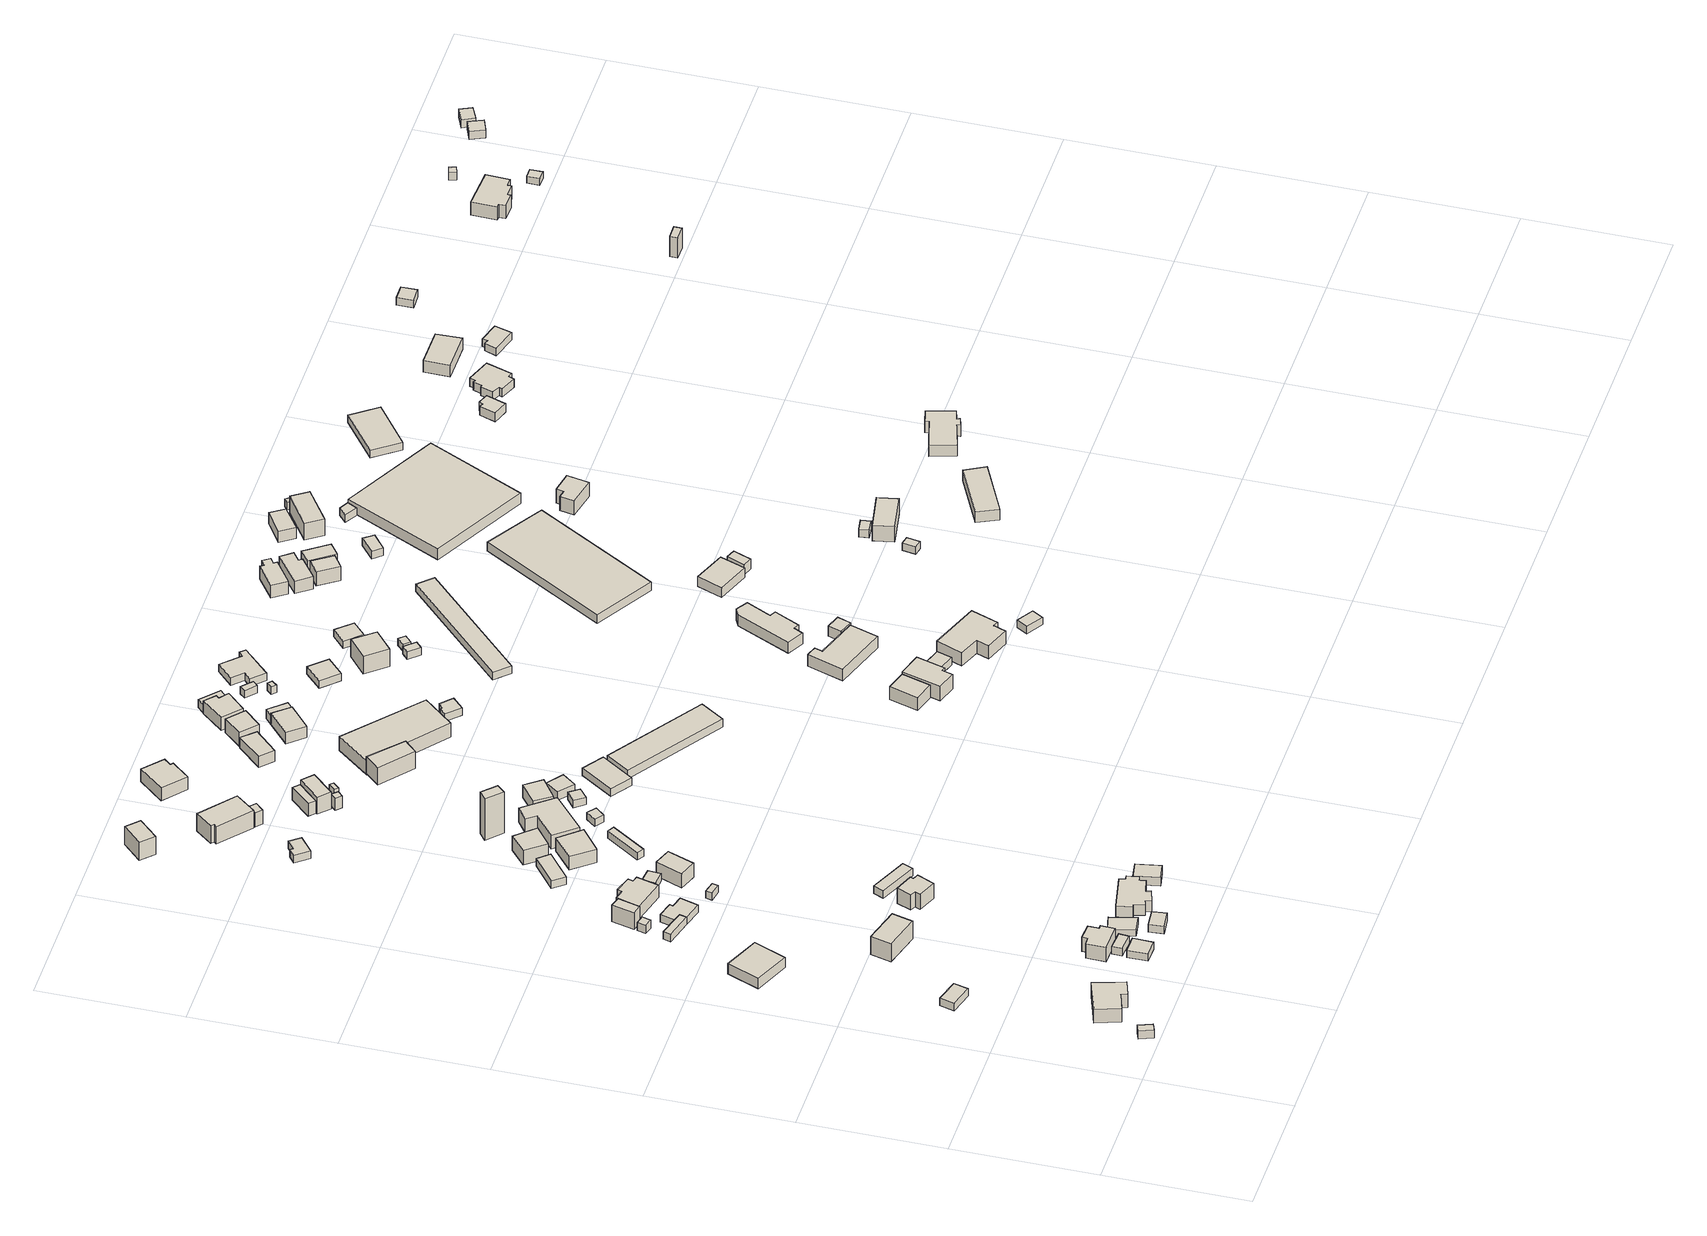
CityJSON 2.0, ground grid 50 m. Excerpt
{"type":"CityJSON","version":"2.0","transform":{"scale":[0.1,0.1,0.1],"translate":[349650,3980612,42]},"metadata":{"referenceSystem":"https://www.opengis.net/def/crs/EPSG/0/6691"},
"CityObjects":{
"building1":{"type":"Building","attributes":{"measuredHeight":3.3},"geometry":[{"type":"Solid","lod":"1","boundaries":[[[[0,1,2,3]],[[2,4,5,3]],[[1,6,4,2]],[[0,7,6,1]],[[3,5,7,0]],[[4,6,7,5]]]]}]},
"building2":{"type":"Building","attributes":{"measuredHeight":7.8},"geometry":[{"type":"Solid","lod":"1","boundaries":[[[[8,9,10,11,12,13]],[[12,14,15,13]],[[11,16,14,12]],[[10,17,16,11]],[[9,18,17,10]],[[8,19,18,9]],[[13,15,19,8]],[[14,16,17,18,19,15]]]]}]},
"building3":{"type":"Building","attributes":{"measuredHeight":3},"geometry":[{"type":"Solid","lod":"1","boundaries":[[[[20,21,22,23]],[[22,24,25,23]],[[21,26,24,22]],[[20,27,26,21]],[[23,25,27,20]],[[24,26,27,25]]]]}]},
"building4":{"type":"Building","attributes":{"measuredHeight":4.7},"geometry":[{"type":"Solid","lod":"1","boundaries":[[[[28,29,30,31]],[[30,32,33,31]],[[29,34,32,30]],[[28,35,34,29]],[[31,33,35,28]],[[32,34,35,33]]]]}]},
"building5":{"type":"Building","attributes":{"measuredHeight":3},"geometry":[{"type":"Solid","lod":"1","boundaries":[[[[36,37,38,39]],[[38,40,41,39]],[[37,42,40,38]],[[36,43,42,37]],[[39,41,43,36]],[[40,42,43,41]]]]}]},
"building6":{"type":"Building","attributes":{"measuredHeight":7.8},"geometry":[{"type":"Solid","lod":"1","boundaries":[[[[44,45,46,47,48,49,50,51]],[[50,52,53,51]],[[49,54,52,50]],[[48,55,54,49]],[[47,56,55,48]],[[46,57,56,47]],[[45,58,57,46]],[[44,59,58,45]],[[51,53,59,44]],[[52,54,55,56,57,58,59,53]]]]}]},
"building7":{"type":"Building","attributes":{"measuredHeight":3},"geometry":[{"type":"Solid","lod":"1","boundaries":[[[[60,61,62,63]],[[62,64,65,63]],[[61,66,64,62]],[[60,67,66,61]],[[63,65,67,60]],[[64,66,67,65]]]]}]},
"building8":{"type":"Building","attributes":{"measuredHeight":8.3},"geometry":[{"type":"Solid","lod":"1","boundaries":[[[[68,69,70,71]],[[70,72,73,71]],[[69,74,72,70]],[[68,75,74,69]],[[71,73,75,68]],[[72,74,75,73]]]]}]},
"building9":{"type":"Building","attributes":{"measuredHeight":2.5},"geometry":[{"type":"Solid","lod":"1","boundaries":[[[[76,77,78,79]],[[78,80,81,79]],[[77,82,80,78]],[[76,83,82,77]],[[79,81,83,76]],[[80,82,83,81]]]]}]},
"building10":{"type":"Building","attributes":{"measuredHeight":3},"geometry":[{"type":"Solid","lod":"1","boundaries":[[[[84,85,86,87]],[[86,88,89,87]],[[85,90,88,86]],[[84,91,90,85]],[[87,89,91,84]],[[88,90,91,89]]]]}]},
"building11":{"type":"Building","attributes":{"measuredHeight":3},"geometry":[{"type":"Solid","lod":"1","boundaries":[[[[92,93,94,95,96]],[[95,97,98,96]],[[94,99,97,95]],[[93,100,99,94]],[[92,101,100,93]],[[96,98,101,92]],[[97,99,100,101,98]]]]}]},
"building12":{"type":"Building","attributes":{"measuredHeight":3.4},"geometry":[{"type":"Solid","lod":"1","boundaries":[[[[102,103,104,105]],[[104,106,107,105]],[[103,108,106,104]],[[102,109,108,103]],[[105,107,109,102]],[[106,108,109,107]]]]}]},
"building13":{"type":"Building","attributes":{"measuredHeight":6.7},"geometry":[{"type":"Solid","lod":"1","boundaries":[[[[110,111,112,113]],[[112,114,115,113]],[[111,116,114,112]],[[110,117,116,111]],[[113,115,117,110]],[[114,116,117,115]]]]}]},
"building14":{"type":"Building","attributes":{"measuredHeight":3},"geometry":[{"type":"Solid","lod":"1","boundaries":[[[[118,119,120,121,122,123,124,125]],[[124,126,127,125]],[[123,128,126,124]],[[122,129,128,123]],[[121,130,129,122]],[[120,131,130,121]],[[119,132,131,120]],[[118,133,132,119]],[[125,127,133,118]],[[126,128,129,130,131,132,133,127]]]]}]},
"building15":{"type":"Building","attributes":{"measuredHeight":5.6},"geometry":[{"type":"Solid","lod":"1","boundaries":[[[[134,135,136,137,138,139,140,141,142,143,144,145,146,147]],[[146,148,149,147]],[[145,150,148,146]],[[144,151,150,145]],[[143,152,151,144]],[[142,153,152,143]],[[141,154,153,142]],[[140,155,154,141]],[[139,156,155,140]],[[138,157,156,139]],[[137,158,157,138]],[[136,159,158,137]],[[135,160,159,136]],[[134,161,160,135]],[[147,149,161,134]],[[148,150,151,152,153,154,155,156,157,158,159,160,161,149]]]]}]},
"building16":{"type":"Building","attributes":{"measuredHeight":7.2},"geometry":[{"type":"Solid","lod":"1","boundaries":[[[[162,163,164,165,166,167,168,169]],[[168,170,171,169]],[[167,172,170,168]],[[166,173,172,167]],[[165,174,173,166]],[[164,175,174,165]],[[163,176,175,164]],[[162,177,176,163]],[[169,171,177,162]],[[170,172,173,174,175,176,177,171]]]]}]},
"building17":{"type":"Building","attributes":{"measuredHeight":7.3},"geometry":[{"type":"Solid","lod":"1","boundaries":[[[[178,179,180,181,182,183,184,185]],[[184,186,187,185]],[[183,188,186,184]],[[182,189,188,183]],[[181,190,189,182]],[[180,191,190,181]],[[179,192,191,180]],[[178,193,192,179]],[[185,187,193,178]],[[186,188,189,190,191,192,193,187]]]]}]},
"building18":{"type":"Building","attributes":{"measuredHeight":3},"geometry":[{"type":"Solid","lod":"1","boundaries":[[[[194,195,196,197]],[[196,198,199,197]],[[195,200,198,196]],[[194,201,200,195]],[[197,199,201,194]],[[198,200,201,199]]]]}]},
"building19":{"type":"Building","attributes":{"measuredHeight":4},"geometry":[{"type":"Solid","lod":"1","boundaries":[[[[202,203,204,205]],[[204,206,207,205]],[[203,208,206,204]],[[202,209,208,203]],[[205,207,209,202]],[[206,208,209,207]]]]}]},
"building20":{"type":"Building","attributes":{"measuredHeight":3},"geometry":[{"type":"Solid","lod":"1","boundaries":[[[[210,211,212,213]],[[212,214,215,213]],[[211,216,214,212]],[[210,217,216,211]],[[213,215,217,210]],[[214,216,217,215]]]]}]},
"building21":{"type":"Building","attributes":{"measuredHeight":3},"geometry":[{"type":"Solid","lod":"1","boundaries":[[[[218,219,220,221,222,223]],[[222,224,225,223]],[[221,226,224,222]],[[220,227,226,221]],[[219,228,227,220]],[[218,229,228,219]],[[223,225,229,218]],[[224,226,227,228,229,225]]]]}]},
"building22":{"type":"Building","attributes":{"measuredHeight":3},"geometry":[{"type":"Solid","lod":"1","boundaries":[[[[230,231,232,233]],[[232,234,235,233]],[[231,236,234,232]],[[230,237,236,231]],[[233,235,237,230]],[[234,236,237,235]]]]}]},
"building23":{"type":"Building","attributes":{"measuredHeight":7.8},"geometry":[{"type":"Solid","lod":"1","boundaries":[[[[238,239,240,241]],[[240,242,243,241]],[[239,244,242,240]],[[238,245,244,239]],[[241,243,245,238]],[[242,244,245,243]]]]}]},
"building24":{"type":"Building","attributes":{"measuredHeight":6.7},"geometry":[{"type":"Solid","lod":"1","boundaries":[[[[246,247,248,249]],[[248,250,251,249]],[[247,252,250,248]],[[246,253,252,247]],[[249,251,253,246]],[[250,252,253,251]]]]}]},
"building25":{"type":"Building","attributes":{"measuredHeight":3},"geometry":[{"type":"Solid","lod":"1","boundaries":[[[[254,255,256,257]],[[256,258,259,257]],[[255,260,258,256]],[[254,261,260,255]],[[257,259,261,254]],[[258,260,261,259]]]]}]},
"building26":{"type":"Building","attributes":{"measuredHeight":7.6},"geometry":[{"type":"Solid","lod":"1","boundaries":[[[[262,263,264,265,266]],[[265,267,268,266]],[[264,269,267,265]],[[263,270,269,264]],[[262,271,270,263]],[[266,268,271,262]],[[267,269,270,271,268]]]]}]},
"building27":{"type":"Building","attributes":{"measuredHeight":9.2},"geometry":[{"type":"Solid","lod":"1","boundaries":[[[[272,273,274,275,276,277]],[[276,278,279,277]],[[275,280,278,276]],[[274,281,280,275]],[[273,282,281,274]],[[272,283,282,273]],[[277,279,283,272]],[[278,280,281,282,283,279]]]]}]},
"building28":{"type":"Building","attributes":{"measuredHeight":8.2},"geometry":[{"type":"Solid","lod":"1","boundaries":[[[[284,285,286,287,288]],[[287,289,290,288]],[[286,291,289,287]],[[285,292,291,286]],[[284,293,292,285]],[[288,290,293,284]],[[289,291,292,293,290]]]]}]},
"building29":{"type":"Building","attributes":{"measuredHeight":3},"geometry":[{"type":"Solid","lod":"1","boundaries":[[[[294,295,296,297]],[[296,298,299,297]],[[295,300,298,296]],[[294,301,300,295]],[[297,299,301,294]],[[298,300,301,299]]]]}]},
"building30":{"type":"Building","attributes":{"measuredHeight":5.8},"geometry":[{"type":"Solid","lod":"1","boundaries":[[[[302,303,304,305]],[[304,306,307,305]],[[303,308,306,304]],[[302,309,308,303]],[[305,307,309,302]],[[306,308,309,307]]]]}]},
"building31":{"type":"Building","attributes":{"measuredHeight":16.8},"geometry":[{"type":"Solid","lod":"1","boundaries":[[[[310,311,312,313]],[[312,314,315,313]],[[311,316,314,312]],[[310,317,316,311]],[[313,315,317,310]],[[314,316,317,315]]]]}]},
"building32":{"type":"Building","attributes":{"measuredHeight":7.7},"geometry":[{"type":"Solid","lod":"1","boundaries":[[[[318,319,320,321,322,323]],[[322,324,325,323]],[[321,326,324,322]],[[320,327,326,321]],[[319,328,327,320]],[[318,329,328,319]],[[323,325,329,318]],[[324,326,327,328,329,325]]]]}]},
"building33":{"type":"Building","attributes":{"measuredHeight":3},"geometry":[{"type":"Solid","lod":"1","boundaries":[[[[330,331,332,333]],[[332,334,335,333]],[[331,336,334,332]],[[330,337,336,331]],[[333,335,337,330]],[[334,336,337,335]]]]}]},
"building34":{"type":"Building","attributes":{"measuredHeight":6.9},"geometry":[{"type":"Solid","lod":"1","boundaries":[[[[338,339,340,341,342,343]],[[342,344,345,343]],[[341,346,344,342]],[[340,347,346,341]],[[339,348,347,340]],[[338,349,348,339]],[[343,345,349,338]],[[344,346,347,348,349,345]]]]}]},
"building35":{"type":"Building","attributes":{"measuredHeight":6},"geometry":[{"type":"Solid","lod":"1","boundaries":[[[[350,351,352,353,354]],[[353,355,356,354]],[[352,357,355,353]],[[351,358,357,352]],[[350,359,358,351]],[[354,356,359,350]],[[355,357,358,359,356]]]]}]},
"building36":{"type":"Building","attributes":{"measuredHeight":4.8},"geometry":[{"type":"Solid","lod":"1","boundaries":[[[[360,361,362,363]],[[362,364,365,363]],[[361,366,364,362]],[[360,367,366,361]],[[363,365,367,360]],[[364,366,367,365]]]]}]},
"building37":{"type":"Building","attributes":{"measuredHeight":6.8},"geometry":[{"type":"Solid","lod":"1","boundaries":[[[[368,369,370,371]],[[370,372,373,371]],[[369,374,372,370]],[[368,375,374,369]],[[371,373,375,368]],[[372,374,375,373]]]]}]},
"building38":{"type":"Building","attributes":{"measuredHeight":6.1},"geometry":[{"type":"Solid","lod":"1","boundaries":[[[[376,377,378,379]],[[378,380,381,379]],[[377,382,380,378]],[[376,383,382,377]],[[379,381,383,376]],[[380,382,383,381]]]]}]},
"building39":{"type":"Building","attributes":{"measuredHeight":3},"geometry":[{"type":"Solid","lod":"1","boundaries":[[[[384,385,386,387]],[[386,388,389,387]],[[385,390,388,386]],[[384,391,390,385]],[[387,389,391,384]],[[388,390,391,389]]]]}]},
"building40":{"type":"Building","attributes":{"measuredHeight":3},"geometry":[{"type":"Solid","lod":"1","boundaries":[[[[392,393,394,395]],[[394,396,397,395]],[[393,398,396,394]],[[392,399,398,393]],[[395,397,399,392]],[[396,398,399,397]]]]}]},
"building41":{"type":"Building","attributes":{"measuredHeight":4.2},"geometry":[{"type":"Solid","lod":"1","boundaries":[[[[400,401,402,403]],[[402,404,405,403]],[[401,406,404,402]],[[400,407,406,401]],[[403,405,407,400]],[[404,406,407,405]]]]}]},
"building42":{"type":"Building","attributes":{"measuredHeight":3},"geometry":[{"type":"Solid","lod":"1","boundaries":[[[[408,409,410,411]],[[410,412,413,411]],[[409,414,412,410]],[[408,415,414,409]],[[411,413,415,408]],[[412,414,415,413]]]]}]},
"building43":{"type":"Building","attributes":{"measuredHeight":6.9},"geometry":[{"type":"Solid","lod":"1","boundaries":[[[[416,417,418,419]],[[418,420,421,419]],[[417,422,420,418]],[[416,423,422,417]],[[419,421,423,416]],[[420,422,423,421]]]]}]},
"building44":{"type":"Building","attributes":{"measuredHeight":5},"geometry":[{"type":"Solid","lod":"1","boundaries":[[[[424,425,426,427]],[[426,428,429,427]],[[425,430,428,426]],[[424,431,430,425]],[[427,429,431,424]],[[428,430,431,429]]]]}]},
"building45":{"type":"Building","attributes":{"measuredHeight":4},"geometry":[{"type":"Solid","lod":"1","boundaries":[[[[432,433,434,435]],[[434,436,437,435]],[[433,438,436,434]],[[432,439,438,433]],[[435,437,439,432]],[[436,438,439,437]]]]}]},
"building46":{"type":"Building","attributes":{"measuredHeight":6.9},"geometry":[{"type":"Solid","lod":"1","boundaries":[[[[440,441,442,443]],[[442,444,445,443]],[[441,446,444,442]],[[440,447,446,441]],[[443,445,447,440]],[[444,446,447,445]]]]}]},
"building47":{"type":"Building","attributes":{"measuredHeight":7.4},"geometry":[{"type":"Solid","lod":"1","boundaries":[[[[448,449,450,451]],[[450,452,453,451]],[[449,454,452,450]],[[448,455,454,449]],[[451,453,455,448]],[[452,454,455,453]]]]}]},
"building48":{"type":"Building","attributes":{"measuredHeight":5.9},"geometry":[{"type":"Solid","lod":"1","boundaries":[[[[456,457,458,459]],[[458,460,461,459]],[[457,462,460,458]],[[456,463,462,457]],[[459,461,463,456]],[[460,462,463,461]]]]}]},
"building49":{"type":"Building","attributes":{"measuredHeight":7.6},"geometry":[{"type":"Solid","lod":"1","boundaries":[[[[464,465,466,467,468,469,470]],[[469,471,472,470]],[[468,473,471,469]],[[467,474,473,468]],[[466,475,474,467]],[[465,476,475,466]],[[464,477,476,465]],[[470,472,477,464]],[[471,473,474,475,476,477,472]]]]}]},
"building50":{"type":"Building","attributes":{"measuredHeight":4.5},"geometry":[{"type":"Solid","lod":"1","boundaries":[[[[478,459,458,479,480]],[[479,481,482,480]],[[458,483,481,479]],[[459,484,483,458]],[[478,485,484,459]],[[480,482,485,478]],[[481,483,484,485,482]]]]}]},
"building51":{"type":"Building","attributes":{"measuredHeight":3},"geometry":[{"type":"Solid","lod":"1","boundaries":[[[[486,487,488,489,490,491]],[[490,492,493,491]],[[489,494,492,490]],[[488,495,494,489]],[[487,496,495,488]],[[486,497,496,487]],[[491,493,497,486]],[[492,494,495,496,497,493]]]]}]},
"building52":{"type":"Building","attributes":{"measuredHeight":3.3},"geometry":[{"type":"Solid","lod":"1","boundaries":[[[[498,499,500,501,502,503]],[[502,504,505,503]],[[501,506,504,502]],[[500,507,506,501]],[[499,508,507,500]],[[498,509,508,499]],[[503,505,509,498]],[[504,506,507,508,509,505]]]]}]},
"building53":{"type":"Building","attributes":{"measuredHeight":6.4},"geometry":[{"type":"Solid","lod":"1","boundaries":[[[[510,511,512,513]],[[512,514,515,513]],[[511,516,514,512]],[[510,517,516,511]],[[513,515,517,510]],[[514,516,517,515]]]]}]},
"building54":{"type":"Building","attributes":{"measuredHeight":3},"geometry":[{"type":"Solid","lod":"1","boundaries":[[[[518,519,520,521]],[[520,522,523,521]],[[519,524,522,520]],[[518,525,524,519]],[[521,523,525,518]],[[522,524,525,523]]]]}]},
"building55":{"type":"Building","attributes":{"measuredHeight":3},"geometry":[{"type":"Solid","lod":"1","boundaries":[[[[526,527,528,529]],[[528,530,531,529]],[[527,532,530,528]],[[526,533,532,527]],[[529,531,533,526]],[[530,532,533,531]]]]}]},
"building56":{"type":"Building","attributes":{"measuredHeight":7.5},"geometry":[{"type":"Solid","lod":"1","boundaries":[[[[534,535,536,537,538,539]],[[538,540,541,539]],[[537,542,540,538]],[[536,543,542,537]],[[535,544,543,536]],[[534,545,544,535]],[[539,541,545,534]],[[540,542,543,544,545,541]]]]}]},
"building57":{"type":"Building","attributes":{"measuredHeight":3},"geometry":[{"type":"Solid","lod":"1","boundaries":[[[[546,547,548,549]],[[548,550,551,549]],[[547,552,550,548]],[[546,553,552,547]],[[549,551,553,546]],[[550,552,553,551]]]]}]},
"building58":{"type":"Building","attributes":{"measuredHeight":3},"geometry":[{"type":"Solid","lod":"1","boundaries":[[[[554,555,556,557]],[[556,558,559,557]],[[555,560,558,556]],[[554,561,560,555]],[[557,559,561,554]],[[558,560,561,559]]]]}]},
"building59":{"type":"Building","attributes":{"measuredHeight":3},"geometry":[{"type":"Solid","lod":"1","boundaries":[[[[562,563,564,565,566,567,568,569]],[[568,570,571,569]],[[567,572,570,568]],[[566,573,572,567]],[[565,574,573,566]],[[564,575,574,565]],[[563,576,575,564]],[[562,577,576,563]],[[569,571,577,562]],[[570,572,573,574,575,576,577,571]]]]}]},
"building60":{"type":"Building","attributes":{"measuredHeight":4.7},"geometry":[{"type":"Solid","lod":"1","boundaries":[[[[578,579,580,581,582,583]],[[582,584,585,583]],[[581,586,584,582]],[[580,587,586,581]],[[579,588,587,580]],[[578,589,588,579]],[[583,585,589,578]],[[584,586,587,588,589,585]]]]}]},
"building61":{"type":"Building","attributes":{"measuredHeight":8},"geometry":[{"type":"Solid","lod":"1","boundaries":[[[[590,591,592,593]],[[592,594,595,593]],[[591,596,594,592]],[[590,597,596,591]],[[593,595,597,590]],[[594,596,597,595]]]]}]},
"building62":{"type":"Building","attributes":{"measuredHeight":3},"geometry":[{"type":"Solid","lod":"1","boundaries":[[[[598,599,600,601]],[[600,602,603,601]],[[599,604,602,600]],[[598,605,604,599]],[[601,603,605,598]],[[602,604,605,603]]]]}]},
"building63":{"type":"Building","attributes":{"measuredHeight":5.3},"geometry":[{"type":"Solid","lod":"1","boundaries":[[[[606,607,608,609,610,611,612,613]],[[612,614,615,613]],[[611,616,614,612]],[[610,617,616,611]],[[609,618,617,610]],[[608,619,618,609]],[[607,620,619,608]],[[606,621,620,607]],[[613,615,621,606]],[[614,616,617,618,619,620,621,615]]]]}]},
"building64":{"type":"Building","attributes":{"measuredHeight":2.8},"geometry":[{"type":"Solid","lod":"1","boundaries":[[[[622,623,624,625]],[[624,626,627,625]],[[623,628,626,624]],[[622,629,628,623]],[[625,627,629,622]],[[626,628,629,627]]]]}]},
"building65":{"type":"Building","attributes":{"measuredHeight":2.9},"geometry":[{"type":"Solid","lod":"1","boundaries":[[[[630,631,632,633]],[[632,634,635,633]],[[631,636,634,632]],[[630,637,636,631]],[[633,635,637,630]],[[634,636,637,635]]]]}]},
"building66":{"type":"Building","attributes":{"measuredHeight":4.1},"geometry":[{"type":"Solid","lod":"1","boundaries":[[[[638,639,640,641]],[[640,642,643,641]],[[639,644,642,640]],[[638,645,644,639]],[[641,643,645,638]],[[642,644,645,643]]]]}]},
"building67":{"type":"Building","attributes":{"measuredHeight":4.4},"geometry":[{"type":"Solid","lod":"1","boundaries":[[[[646,647,648,649,650,651,652,653,654]],[[653,655,656,654]],[[652,657,655,653]],[[651,658,657,652]],[[650,659,658,651]],[[649,660,659,650]],[[648,661,660,649]],[[647,662,661,648]],[[646,663,662,647]],[[654,656,663,646]],[[655,657,658,659,660,661,662,663,656]]]]}]},
"building68":{"type":"Building","attributes":{"measuredHeight":3},"geometry":[{"type":"Solid","lod":"1","boundaries":[[[[664,665,666,667]],[[666,668,669,667]],[[665,670,668,666]],[[664,671,670,665]],[[667,669,671,664]],[[668,670,671,669]]]]}]},
"building69":{"type":"Building","attributes":{"measuredHeight":3},"geometry":[{"type":"Solid","lod":"1","boundaries":[[[[672,673,674,675]],[[674,676,677,675]],[[673,678,676,674]],[[672,679,678,673]],[[675,677,679,672]],[[676,678,679,677]]]]}]},
"building70":{"type":"Building","attributes":{"measuredHeight":7.2},"geometry":[{"type":"Solid","lod":"1","boundaries":[[[[680,681,682,683,684,685,686,687]],[[686,688,689,687]],[[685,690,688,686]],[[684,691,690,685]],[[683,692,691,684]],[[682,693,692,683]],[[681,694,693,682]],[[680,695,694,681]],[[687,689,695,680]],[[688,690,691,692,693,694,695,689]]]]}]},
"building71":{"type":"Building","attributes":{"measuredHeight":5},"geometry":[{"type":"Solid","lod":"1","boundaries":[[[[696,697,698,699]],[[698,700,701,699]],[[697,702,700,698]],[[696,703,702,697]],[[699,701,703,696]],[[700,702,703,701]]]]}]},
"building72":{"type":"Building","attributes":{"measuredHeight":7},"geometry":[{"type":"Solid","lod":"1","boundaries":[[[[704,705,706,707,708,709]],[[708,710,711,709]],[[707,712,710,708]],[[706,713,712,707]],[[705,714,713,706]],[[704,715,714,705]],[[709,711,715,704]],[[710,712,713,714,715,711]]]]}]},
"building73":{"type":"Building","attributes":{"measuredHeight":6.8},"geometry":[{"type":"Solid","lod":"1","boundaries":[[[[716,717,718,719]],[[718,720,721,719]],[[717,722,720,718]],[[716,723,722,717]],[[719,721,723,716]],[[720,722,723,721]]]]}]},
"building74":{"type":"Building","attributes":{"measuredHeight":4.3},"geometry":[{"type":"Solid","lod":"1","boundaries":[[[[724,725,726,727]],[[726,728,729,727]],[[725,730,728,726]],[[724,731,730,725]],[[727,729,731,724]],[[728,730,731,729]]]]}]},
"building75":{"type":"Building","attributes":{"measuredHeight":4.1},"geometry":[{"type":"Solid","lod":"1","boundaries":[[[[732,733,734,735]],[[734,736,737,735]],[[733,738,736,734]],[[732,739,738,733]],[[735,737,739,732]],[[736,738,739,737]]]]}]},
"building76":{"type":"Building","attributes":{"measuredHeight":7},"geometry":[{"type":"Solid","lod":"1","boundaries":[[[[740,741,742,743]],[[742,744,745,743]],[[741,746,744,742]],[[740,747,746,741]],[[743,745,747,740]],[[744,746,747,745]]]]}]},
"building77":{"type":"Building","attributes":{"measuredHeight":3},"geometry":[{"type":"Solid","lod":"1","boundaries":[[[[748,749,750,751]],[[750,752,753,751]],[[749,754,752,750]],[[748,755,754,749]],[[751,753,755,748]],[[752,754,755,753]]]]}]},
"building78":{"type":"Building","attributes":{"measuredHeight":3},"geometry":[{"type":"Solid","lod":"1","boundaries":[[[[756,757,758,759]],[[758,760,761,759]],[[757,762,760,758]],[[756,763,762,757]],[[759,761,763,756]],[[760,762,763,761]]]]}]},
"building79":{"type":"Building","attributes":{"measuredHeight":3.1},"geometry":[{"type":"Solid","lod":"1","boundaries":[[[[764,765,766,767]],[[766,768,769,767]],[[765,770,768,766]],[[764,771,770,765]],[[767,769,771,764]],[[768,770,771,769]]]]}]},
"building80":{"type":"Building","attributes":{"measuredHeight":4.5},"geometry":[{"type":"Solid","lod":"1","boundaries":[[[[772,773,774,775]],[[774,776,777,775]],[[773,778,776,774]],[[772,779,778,773]],[[775,777,779,772]],[[776,778,779,777]]]]}]},
"building81":{"type":"Building","attributes":{"measuredHeight":7.5},"geometry":[{"type":"Solid","lod":"1","boundaries":[[[[780,781,782,783]],[[782,784,785,783]],[[781,786,784,782]],[[780,787,786,781]],[[783,785,787,780]],[[784,786,787,785]]]]}]},
"building82":{"type":"Building","attributes":{"measuredHeight":8},"geometry":[{"type":"Solid","lod":"1","boundaries":[[[[788,789,790,791]],[[790,792,793,791]],[[789,794,792,790]],[[788,795,794,789]],[[791,793,795,788]],[[792,794,795,793]]]]}]},
"building83":{"type":"Building","attributes":{"measuredHeight":3},"geometry":[{"type":"Solid","lod":"1","boundaries":[[[[796,797,798,799]],[[798,800,801,799]],[[797,802,800,798]],[[796,803,802,797]],[[799,801,803,796]],[[800,802,803,801]]]]}]},
"building84":{"type":"Building","attributes":{"measuredHeight":3},"geometry":[{"type":"Solid","lod":"1","boundaries":[[[[804,805,806,807]],[[806,808,809,807]],[[805,810,808,806]],[[804,811,810,805]],[[807,809,811,804]],[[808,810,811,809]]]]}]},
"building85":{"type":"Building","attributes":{"measuredHeight":5.2},"geometry":[{"type":"Solid","lod":"1","boundaries":[[[[812,813,814,815]],[[814,816,817,815]],[[813,818,816,814]],[[812,819,818,813]],[[815,817,819,812]],[[816,818,819,817]]]]}]},
"building86":{"type":"Building","attributes":{"measuredHeight":5.2},"geometry":[{"type":"Solid","lod":"1","boundaries":[[[[820,821,822,823]],[[822,824,825,823]],[[821,826,824,822]],[[820,827,826,821]],[[823,825,827,820]],[[824,826,827,825]]]]}]},
"building87":{"type":"Building","attributes":{"measuredHeight":7.5},"geometry":[{"type":"Solid","lod":"1","boundaries":[[[[828,829,830,831,832,833]],[[832,834,835,833]],[[831,836,834,832]],[[830,837,836,831]],[[829,838,837,830]],[[828,839,838,829]],[[833,835,839,828]],[[834,836,837,838,839,835]]]]}]},
"building88":{"type":"Building","attributes":{"measuredHeight":5.6},"geometry":[{"type":"Solid","lod":"1","boundaries":[[[[840,841,842,843,844,845,846,847,848,849]],[[848,850,851,849]],[[847,852,850,848]],[[846,853,852,847]],[[845,854,853,846]],[[844,855,854,845]],[[843,856,855,844]],[[842,857,856,843]],[[841,858,857,842]],[[840,859,858,841]],[[849,851,859,840]],[[850,852,853,854,855,856,857,858,859,851]]]]}]},
"building89":{"type":"Building","attributes":{"measuredHeight":3},"geometry":[{"type":"Solid","lod":"1","boundaries":[[[[860,861,862,863]],[[862,864,865,863]],[[861,866,864,862]],[[860,867,866,861]],[[863,865,867,860]],[[864,866,867,865]]]]}]},
"building90":{"type":"Building","attributes":{"measuredHeight":3.4},"geometry":[{"type":"Solid","lod":"1","boundaries":[[[[868,869,870,871,872,873]],[[872,874,875,873]],[[871,876,874,872]],[[870,877,876,871]],[[869,878,877,870]],[[868,879,878,869]],[[873,875,879,868]],[[874,876,877,878,879,875]]]]}]},
"building91":{"type":"Building","attributes":{"measuredHeight":3.9},"geometry":[{"type":"Solid","lod":"1","boundaries":[[[[880,881,882,883,884,885,886,887,888,889,890,891]],[[890,892,893,891]],[[889,894,892,890]],[[888,895,894,889]],[[887,896,895,888]],[[886,897,896,887]],[[885,898,897,886]],[[884,899,898,885]],[[883,900,899,884]],[[882,901,900,883]],[[881,902,901,882]],[[880,903,902,881]],[[891,893,903,880]],[[892,894,895,896,897,898,899,900,901,902,903,893]]]]}]},
"building92":{"type":"Building","attributes":{"measuredHeight":5.9},"geometry":[{"type":"Solid","lod":"1","boundaries":[[[[904,905,906,907]],[[906,908,909,907]],[[905,910,908,906]],[[904,911,910,905]],[[907,909,911,904]],[[908,910,911,909]]]]}]},
"building93":{"type":"Building","attributes":{"measuredHeight":3},"geometry":[{"type":"Solid","lod":"1","boundaries":[[[[912,913,914,915,916,917]],[[916,918,919,917]],[[915,920,918,916]],[[914,921,920,915]],[[913,922,921,914]],[[912,923,922,913]],[[917,919,923,912]],[[918,920,921,922,923,919]]]]}]},
"building94":{"type":"Building","attributes":{"measuredHeight":3},"geometry":[{"type":"Solid","lod":"1","boundaries":[[[[924,925,926,927]],[[926,928,929,927]],[[925,930,928,926]],[[924,931,930,925]],[[927,929,931,924]],[[928,930,931,929]]]]}]},
"building95":{"type":"Building","attributes":{"measuredHeight":8.1},"geometry":[{"type":"Solid","lod":"1","boundaries":[[[[932,933,934,935]],[[934,936,937,935]],[[933,938,936,934]],[[932,939,938,933]],[[935,937,939,932]],[[936,938,939,937]]]]}]},
"building96":{"type":"Building","attributes":{"measuredHeight":7.4},"geometry":[{"type":"Solid","lod":"1","boundaries":[[[[940,941,942,943,944,945,946,947,948,949]],[[948,950,951,949]],[[947,952,950,948]],[[946,953,952,947]],[[945,954,953,946]],[[944,955,954,945]],[[943,956,955,944]],[[942,957,956,943]],[[941,958,957,942]],[[940,959,958,941]],[[949,951,959,940]],[[950,952,953,954,955,956,957,958,959,951]]]]}]},
"building97":{"type":"Building","attributes":{"measuredHeight":2.6},"geometry":[{"type":"Solid","lod":"1","boundaries":[[[[960,961,962,963]],[[962,964,965,963]],[[961,966,964,962]],[[960,967,966,961]],[[963,965,967,960]],[[964,966,967,965]]]]}]},
"building98":{"type":"Building","attributes":{"measuredHeight":3},"geometry":[{"type":"Solid","lod":"1","boundaries":[[[[968,969,970,971]],[[970,972,973,971]],[[969,974,972,970]],[[968,975,974,969]],[[971,973,975,968]],[[972,974,975,973]]]]}]},
"building99":{"type":"Building","attributes":{"measuredHeight":3},"geometry":[{"type":"Solid","lod":"1","boundaries":[[[[976,977,978,979]],[[978,980,981,979]],[[977,982,980,978]],[[976,983,982,977]],[[979,981,983,976]],[[980,982,983,981]]]]}]},
"building100":{"type":"Building","attributes":{"measuredHeight":3.2},"geometry":[{"type":"Solid","lod":"1","boundaries":[[[[984,985,986,987]],[[986,988,989,987]],[[985,990,988,986]],[[984,991,990,985]],[[987,989,991,984]],[[988,990,991,989]]]]}]}
},
"vertices":[
[167,64,53],[185,16,53],[158,6,53],[140,53,53],[158,6,86],[140,53,86],[185,16,86],[167,64,86],
[311,254,51],[344,147,51],[286,127,51],[278,148,51],[211,127,51],[182,211,51],[211,127,106],[182,211,106],[278,148,106],[286,127,106],[344,147,106],[311,254,106],
[225,681,48],[211,630,48],[127,653,48],[141,704,48],[127,653,78],[141,704,78],[211,630,78],[225,681,78],
[122,1394,44],[248,1341,44],[200,1228,44],[75,1281,44],[200,1228,85],[75,1281,85],[248,1341,85],[122,1394,85],
[590,196,53],[587,126,53],[526,127,53],[525,197,53],[526,127,83],[525,197,83],[587,126,83],[590,196,83],
[580,340,50],[580,302,50],[593,302,50],[592,253,50],[491,255,50],[492,323,50],[520,324,50],[522,343,50],[520,324,108],[522,343,108],[492,323,108],[491,255,108],[592,253,108],[593,302,108],[580,302,108],[580,340,108],
[601,244,51],[598,209,51],[531,214,51],[533,249,51],[531,214,81],[533,249,81],[598,209,81],[601,244,81],
[447,878,43],[318,913,43],[337,985,43],[466,950,43],[337,985,116],[466,950,116],[318,913,116],[447,878,116],
[681,301,49],[705,208,49],[642,198,49],[618,287,49],[642,198,74],[618,287,74],[705,208,74],[681,301,74],
[738,174,50],[744,124,50],[676,116,50],[671,167,50],[676,116,80],[671,167,80],[744,124,80],[738,174,80],
[304,1619,44],[333,1611,44],[327,1586,44],[228,1611,44],[236,1638,44],[228,1611,74],[236,1638,74],[327,1586,74],[333,1611,74],[304,1619,74],
[284,1720,46],[275,1689,46],[245,1698,46],[253,1727,46],[245,1698,80],[253,1727,80],[275,1689,80],[284,1720,80],
[314,1807,45],[294,1731,45],[256,1739,45],[277,1818,45],[256,1739,112],[277,1818,112],[294,1731,112],[314,1807,112],
[375,1655,43],[371,1643,43],[415,1631,43],[396,1567,43],[327,1586,43],[333,1611,43],[304,1619,43],[318,1670,43],[304,1619,73],[318,1670,73],[333,1611,73],[327,1586,73],[396,1567,73],[415,1631,73],[371,1643,73],[375,1655,73],
[885,255,48],[867,250,48],[872,228,48],[819,215,48],[823,198,48],[776,184,48],[769,204,48],[752,199,48],[742,235,48],[732,233,48],[720,287,48],[856,314,48],[863,293,48],[876,296,48],[863,293,91],[876,296,91],[856,314,91],[720,287,91],[732,233,91],[742,235,91],[752,199,91],[769,204,91],[776,184,91],[823,198,91],[819,215,91],[872,228,91],[867,250,91],[885,255,91],
[439,1809,43],[434,1791,43],[455,1785,43],[435,1708,43],[315,1738,43],[338,1820,43],[372,1811,43],[378,1827,43],[372,1811,94],[378,1827,94],[338,1820,94],[315,1738,94],[435,1708,94],[455,1785,94],[434,1791,94],[439,1809,94],
[614,975,38],[680,949,38],[676,938,38],[696,930,38],[668,869,38],[602,896,38],[611,914,38],[593,924,38],[611,914,99],[593,924,99],[602,896,99],[668,869,99],[696,930,99],[676,938,99],[680,949,99],[614,975,99],
[513,1554,43],[509,1533,43],[467,1541,43],[472,1563,43],[467,1541,73],[472,1563,73],[509,1533,73],[513,1554,73],
[909,192,46],[893,278,46],[954,289,46],[970,203,46],[954,289,81],[970,203,81],[893,278,81],[909,192,81],
[778,1001,37],[762,964,37],[627,1023,37],[644,1060,37],[627,1023,67],[644,1060,67],[762,964,67],[778,1001,67],
[191,2855,186],[219,2819,186],[161,2773,186],[125,2819,186],[152,2839,186],[159,2830,186],[152,2839,216],[159,2830,216],[125,2819,216],[161,2773,216],[219,2819,216],[191,2855,216],
[523,1767,42],[520,1722,42],[468,1726,42],[471,1773,42],[468,1726,72],[471,1773,72],[520,1722,72],[523,1767,72],
[116,3318,186],[51,3252,186],[8,3294,186],[73,3360,186],[8,3294,259],[73,3360,259],[51,3252,259],[116,3318,259],
[504,1651,40],[542,1745,40],[603,1723,40],[567,1629,40],[603,1723,97],[567,1629,97],[542,1745,97],[504,1651,97],
[484,2123,45],[518,2084,45],[419,2006,45],[386,2047,45],[419,2006,75],[386,2047,75],[518,2084,75],[484,2123,75],
[573,2083,44],[637,2009,44],[554,1944,44],[552,1943,44],[494,2017,44],[552,1943,98],[494,2017,98],[554,1944,98],[637,2009,98],[573,2083,98],
[341,3064,168],[284,2994,168],[173,3086,168],[182,3096,168],[172,3105,168],[220,3163,168],[172,3105,239],[220,3163,239],[182,3096,239],[173,3086,239],[284,2994,239],[341,3064,239],
[553,2112,43],[533,2096,43],[480,2165,43],[542,2217,43],[603,2151,43],[542,2217,101],[603,2151,101],[480,2165,101],[533,2096,101],[553,2112,101],
[706,1930,41],[624,1809,41],[601,1824,41],[683,1943,41],[601,1824,71],[683,1943,71],[624,1809,71],[706,1930,71],
[354,3005,153],[327,2977,153],[307,2996,153],[333,3024,153],[307,2996,211],[333,3024,211],[327,2977,211],[354,3005,211],
[643,2292,43],[618,2265,43],[566,2315,43],[597,2338,43],[566,2315,211],[597,2338,211],[618,2265,211],[643,2292,211],
[665,2169,41],[640,2201,41],[688,2237,41],[772,2133,41],[645,2024,41],[582,2101,41],[645,2024,97],[582,2101,97],[772,2133,97],[688,2237,97],[640,2201,97],[665,2169,97],
[786,2009,40],[759,1977,40],[729,1999,40],[757,2032,40],[729,1999,70],[757,2032,70],[759,1977,70],[786,2009,70],
[491,3344,159],[470,3320,159],[479,3312,159],[425,3249,159],[348,3316,159],[424,3403,159],[348,3316,211],[424,3403,211],[425,3249,211],[479,3312,211],[470,3320,211],[491,3344,211],
[596,2928,65],[566,2897,65],[530,2858,65],[509,2878,65],[575,2948,65],[509,2878,116],[575,2948,116],[530,2858,116],[566,2897,116],[596,2928,116],
[603,2805,60],[585,2787,60],[567,2805,60],[585,2824,60],[567,2805,108],[585,2824,108],[585,2787,108],[603,2805,108],
[641,2894,60],[570,2819,60],[533,2854,60],[604,2929,60],[533,2854,128],[604,2929,128],[570,2819,128],[641,2894,128],
[853,2200,41],[780,2148,41],[741,2203,41],[810,2257,41],[741,2203,92],[810,2257,92],[780,2148,92],[853,2200,92],
[839,2117,40],[865,2083,40],[829,2054,40],[803,2090,40],[829,2054,70],[803,2090,70],[865,2083,70],[839,2117,70],
[670,2839,54],[650,2816,54],[638,2827,54],[659,2850,54],[638,2827,84],[659,2850,84],[650,2816,84],[670,2839,84],
[824,2148,40],[860,2194,40],[914,2152,40],[877,2104,40],[914,2152,75],[877,2104,75],[860,2194,75],[824,2148,75],
[1041,2056,39],[963,1941,39],[891,1990,39],[969,2105,39],[891,1990,69],[969,2105,69],[963,1941,69],[1041,2056,69],
[899,2666,44],[857,2622,44],[745,2714,44],[790,2764,44],[745,2714,113],[790,2764,113],[857,2622,113],[899,2666,113],
[838,3136,54],[761,3057,54],[718,3097,54],[796,3181,54],[718,3097,98],[796,3181,98],[761,3057,98],[838,3136,98],
[1325,1743,36],[994,1963,36],[1049,2046,36],[1380,1826,36],[1049,2046,70],[1380,1826,70],[994,1963,70],[1325,1743,70],
[1137,2664,39],[1045,2558,39],[791,2763,39],[886,2879,39],[791,2763,96],[886,2879,96],[1045,2558,96],[1137,2664,96],
[806,3186,52],[861,3247,52],[919,3196,52],[862,3136,52],[919,3196,108],[862,3136,108],[861,3247,108],[806,3186,108],
[914,2994,45],[866,3049,45],[948,3121,45],[996,3065,45],[948,3121,91],[996,3065,91],[866,3049,91],[914,2994,91],
[869,3262,52],[935,3340,52],[971,3307,52],[962,3296,52],[989,3275,52],[993,3271,52],[931,3207,52],[993,3271,104],[931,3207,104],[989,3275,104],[962,3296,104],[971,3307,104],[935,3340,104],[869,3262,104],
[998,3063,45],[973,3144,45],[1024,3086,45],[973,3144,82],[1024,3086,82],[948,3121,82],[996,3065,82],[998,3063,82],
[1199,2591,40],[1159,2552,40],[1114,2596,40],[1136,2618,40],[1143,2612,40],[1160,2627,40],[1143,2612,70],[1160,2627,70],[1136,2618,70],[1114,2596,70],[1159,2552,70],[1199,2591,70],
[1021,3305,54],[989,3275,54],[962,3296,54],[971,3307,54],[935,3340,54],[958,3362,54],[935,3340,87],[958,3362,87],[971,3307,87],[962,3296,87],[989,3275,87],[1021,3305,87],
[1674,1250,34],[1644,1150,34],[1572,1171,34],[1602,1272,34],[1572,1171,86],[1602,1272,86],[1644,1150,86],[1674,1250,86],
[1098,3220,52],[1081,3202,52],[1045,3234,52],[1062,3253,52],[1045,3234,82],[1062,3253,82],[1081,3202,82],[1098,3220,82],
[1115,3163,52],[1099,3144,52],[1085,3157,52],[1102,3175,52],[1085,3157,82],[1102,3175,82],[1099,3144,82],[1115,3163,82],
[1677,1251,34],[1761,1227,34],[1732,1126,34],[1718,1131,34],[1707,1094,34],[1638,1115,34],[1707,1094,93],[1638,1115,93],[1718,1131,93],[1732,1126,93],[1761,1227,93],[1677,1251,93],
[1223,3079,45],[1278,3021,45],[1219,2965,45],[1164,3022,45],[1219,2965,75],[1164,3022,75],[1278,3021,75],[1223,3079,75],
[1839,1181,34],[1822,1129,34],[1765,1148,34],[1782,1200,34],[1765,1148,65],[1782,1200,65],[1822,1129,65],[1839,1181,65],
[1213,3288,51],[1229,3303,51],[1246,3285,51],[1150,3191,51],[1108,3234,51],[1132,3257,51],[1096,3293,51],[1153,3349,51],[1096,3293,81],[1153,3349,81],[1132,3257,81],[1108,3234,81],[1150,3191,81],[1246,3285,81],[1229,3303,81],[1213,3288,81],
[1880,1477,30],[1847,1378,30],[1658,1441,30],[1700,1568,30],[1738,1555,30],[1729,1527,30],[1738,1555,77],[1729,1527,77],[1700,1568,77],[1658,1441,77],[1847,1378,77],[1880,1477,77],
[1334,2838,41],[1275,2909,41],[1349,2970,41],[1407,2899,41],[1349,2970,112],[1407,2899,112],[1275,2909,112],[1334,2838,112],
[1408,2815,40],[1441,2779,40],[1417,2758,40],[1384,2794,40],[1417,2758,70],[1384,2794,70],[1441,2779,70],[1408,2815,70],
[2042,1124,32],[2007,1029,32],[1988,1036,32],[1971,992,32],[1885,1024,32],[1902,1069,32],[1828,1097,32],[1864,1189,32],[1828,1097,85],[1864,1189,85],[1902,1069,85],[1885,1024,85],[1971,992,85],[1988,1036,85],[2007,1029,85],[2042,1124,85],
[1444,2841,41],[1463,2821,41],[1438,2797,41],[1419,2817,41],[1438,2797,69],[1419,2817,69],[1463,2821,69],[1444,2841,69],
[1423,3046,48],[1473,2992,48],[1424,2947,48],[1374,3001,48],[1424,2947,77],[1374,3001,77],[1473,2992,77],[1423,3046,77],
[1913,1527,31],[1897,1480,31],[1846,1497,31],[1862,1545,31],[1846,1497,72],[1862,1545,72],[1897,1480,72],[1913,1527,72],
[1903,1821,32],[1860,1735,32],[1882,1724,32],[1837,1635,32],[1818,1644,32],[1801,1612,32],[1744,1643,32],[1835,1833,32],[1863,1847,32],[1835,1833,76],[1863,1847,76],[1744,1643,76],[1801,1612,76],[1818,1644,76],[1837,1635,76],[1882,1724,76],[1860,1735,76],[1903,1821,76],
[2121,946,31],[2098,907,31],[2039,942,31],[2063,981,31],[2039,942,61],[2063,981,61],[2098,907,61],[2121,946,61],
[1726,2860,36],[1773,2811,36],[1409,2458,36],[1361,2508,36],[1409,2458,66],[1361,2508,66],[1773,2811,66],[1726,2860,66],
[1592,3241,49],[1557,3289,49],[1641,3349,49],[1651,3336,49],[1671,3351,49],[1689,3326,49],[1669,3312,49],[1676,3301,49],[1669,3312,100],[1676,3301,100],[1689,3326,100],[1671,3351,100],[1651,3336,100],[1641,3349,100],[1557,3289,100],[1592,3241,100],
[2109,1966,31],[2077,1878,31],[1959,1921,31],[1994,2010,31],[1959,1921,70],[1994,2010,70],[2077,1878,70],[2109,1966,70],
[1709,3304,47],[1739,3264,47],[1707,3241,47],[1716,3229,47],[1639,3172,47],[1601,3223,47],[1639,3172,97],[1601,3223,97],[1716,3229,97],[1707,3241,97],[1739,3264,97],[1709,3304,97],
[1754,3134,45],[1706,3101,45],[1659,3169,45],[1707,3202,45],[1659,3169,102],[1707,3202,102],[1706,3101,102],[1754,3134,102],
[2194,2577,29],[1936,2146,29],[1731,2266,29],[1992,2699,29],[1731,2266,64],[1992,2699,64],[1936,2146,64],[2194,2577,64],
[2147,1933,31],[2122,1870,31],[2089,1883,31],[2115,1946,31],[2089,1883,72],[2115,1946,72],[2122,1870,72],[2147,1933,72],
[1809,3161,44],[1766,3129,44],[1707,3210,44],[1750,3242,44],[1707,3210,100],[1750,3242,100],[1766,3129,100],[1809,3161,100],
[2375,1429,28],[2367,1383,28],[2337,1388,28],[2345,1435,28],[2337,1388,58],[2345,1435,58],[2367,1383,58],[2375,1429,58],
[1897,3083,42],[1923,3050,42],[1866,3005,42],[1840,3037,42],[1866,3005,72],[1840,3037,72],[1923,3050,72],[1897,3083,72],
[2419,1593,28],[2424,1559,28],[2378,1552,28],[2373,1586,28],[2378,1552,59],[2373,1586,59],[2424,1559,59],[2419,1593,59],
[1921,3397,45],[1954,3349,45],[1873,3293,45],[1838,3342,45],[1873,3293,90],[1838,3342,90],[1954,3349,90],[1921,3397,90],
[2521,1494,26],[2381,1470,26],[2368,1540,26],[2508,1565,26],[2368,1540,88],[2508,1565,88],[2381,1470,88],[2521,1494,88],
[2032,3292,43],[1912,3211,43],[1874,3267,43],[1994,3348,43],[1874,3267,111],[1994,3348,111],[1912,3211,111],[2032,3292,111],
[2027,3193,40],[2060,3175,40],[2041,3141,40],[1998,3167,40],[2041,3141,70],[1998,3167,70],[2060,3175,70],[2027,3193,70],
[2020,3372,44],[2044,3341,44],[2028,3329,44],[2005,3359,44],[2028,3329,74],[2005,3359,74],[2044,3341,74],[2020,3372,74],
[2411,3000,34],[2243,2659,34],[1901,2836,34],[2068,3177,34],[1901,2836,77],[2068,3177,77],[2243,2659,77],[2411,3000,77],
[2743,1347,20],[2780,1277,20],[2584,1181,20],[2551,1253,20],[2584,1181,63],[2551,1253,63],[2780,1277,63],[2743,1347,63],
[2340,2460,31],[2237,2481,31],[2247,2531,31],[2275,2526,31],[2280,2552,31],[2355,2538,31],[2280,2552,88],[2355,2538,88],[2275,2526,88],[2247,2531,88],[2237,2481,88],[2340,2460,88],
[2954,1515,16],[2950,1528,16],[3001,1540,16],[3028,1447,16],[2990,1435,16],[2994,1424,16],[2962,1414,16],[2959,1426,16],[2863,1398,16],[2836,1484,16],[2863,1398,61],[2836,1484,61],[2959,1426,61],[2962,1414,61],[2994,1424,61],[2990,1435,61],[3028,1447,61],[3001,1540,61],[2950,1528,61],[2954,1515,61],
[2491,3294,35],[2558,3205,35],[2404,3090,35],[2338,3179,35],[2404,3090,65],[2338,3179,65],[2558,3205,65],[2491,3294,65],
[2708,2899,26],[2684,2830,26],[2629,2848,26],[2648,2905,26],[2664,2899,26],[2670,2913,26],[2664,2899,61],[2670,2913,61],[2648,2905,61],[2629,2848,61],[2684,2830,61],[2708,2899,61],
[2759,2862,22],[2764,2873,22],[2736,2886,22],[2750,2930,22],[2758,2928,22],[2769,2959,22],[2778,2955,22],[2785,2975,22],[2871,2944,22],[2842,2854,22],[2825,2859,22],[2817,2839,22],[2825,2859,56],[2817,2839,56],[2842,2854,56],[2871,2944,56],[2785,2975,56],[2778,2955,56],[2769,2959,56],[2758,2928,56],[2750,2930,56],[2736,2886,56],[2764,2873,56],[2759,2862,56],
[2942,3132,33],[2945,3043,33],[2801,3043,33],[2802,3133,33],[2801,3043,79],[2802,3133,79],[2945,3043,79],[2942,3132,79],
[3067,2971,19],[3049,2910,19],[2959,2936,19],[2974,2979,19],[2990,2973,19],[2993,2991,19],[2990,2973,49],[2993,2991,49],[2974,2979,49],[2959,2936,49],[3049,2910,49],[3067,2971,49],
[3175,3309,21],[3176,3253,21],[3120,3252,21],[3119,3308,21],[3120,3252,51],[3119,3308,51],[3176,3253,51],[3175,3309,51],
[3647,2544,12],[3647,2516,12],[3595,2516,12],[3596,2543,12],[3595,2516,93],[3596,2543,93],[3647,2516,93],[3647,2544,93],
[3775,3197,12],[3772,3115,12],[3742,3115,12],[3743,3101,12],[3697,3102,12],[3698,3091,12],[3641,3094,12],[3641,3117,12],[3627,3118,12],[3630,3205,12],[3627,3118,65],[3630,3205,65],[3641,3117,65],[3641,3094,65],[3698,3091,65],[3697,3102,65],[3743,3101,65],[3742,3115,65],[3772,3115,65],[3775,3197,65],
[3866,3077,14],[3866,3033,14],[3829,3034,14],[3830,3077,14],[3829,3034,41],[3830,3077,41],[3866,3033,41],[3866,3077,41],
[3812,3328,8],[3820,3305,8],[3793,3296,8],[3786,3320,8],[3793,3296,38],[3786,3320,38],[3820,3305,38],[3812,3328,38],
[4050,3333,7],[4071,3283,7],[4023,3264,7],[4002,3312,7],[4023,3264,38],[4002,3312,38],[4071,3283,38],[4050,3333,38],
[4103,3375,6],[4122,3334,6],[4073,3311,6],[4051,3353,6],[4073,3311,38],[4051,3353,38],[4122,3334,38],[4103,3375,38]
]}
